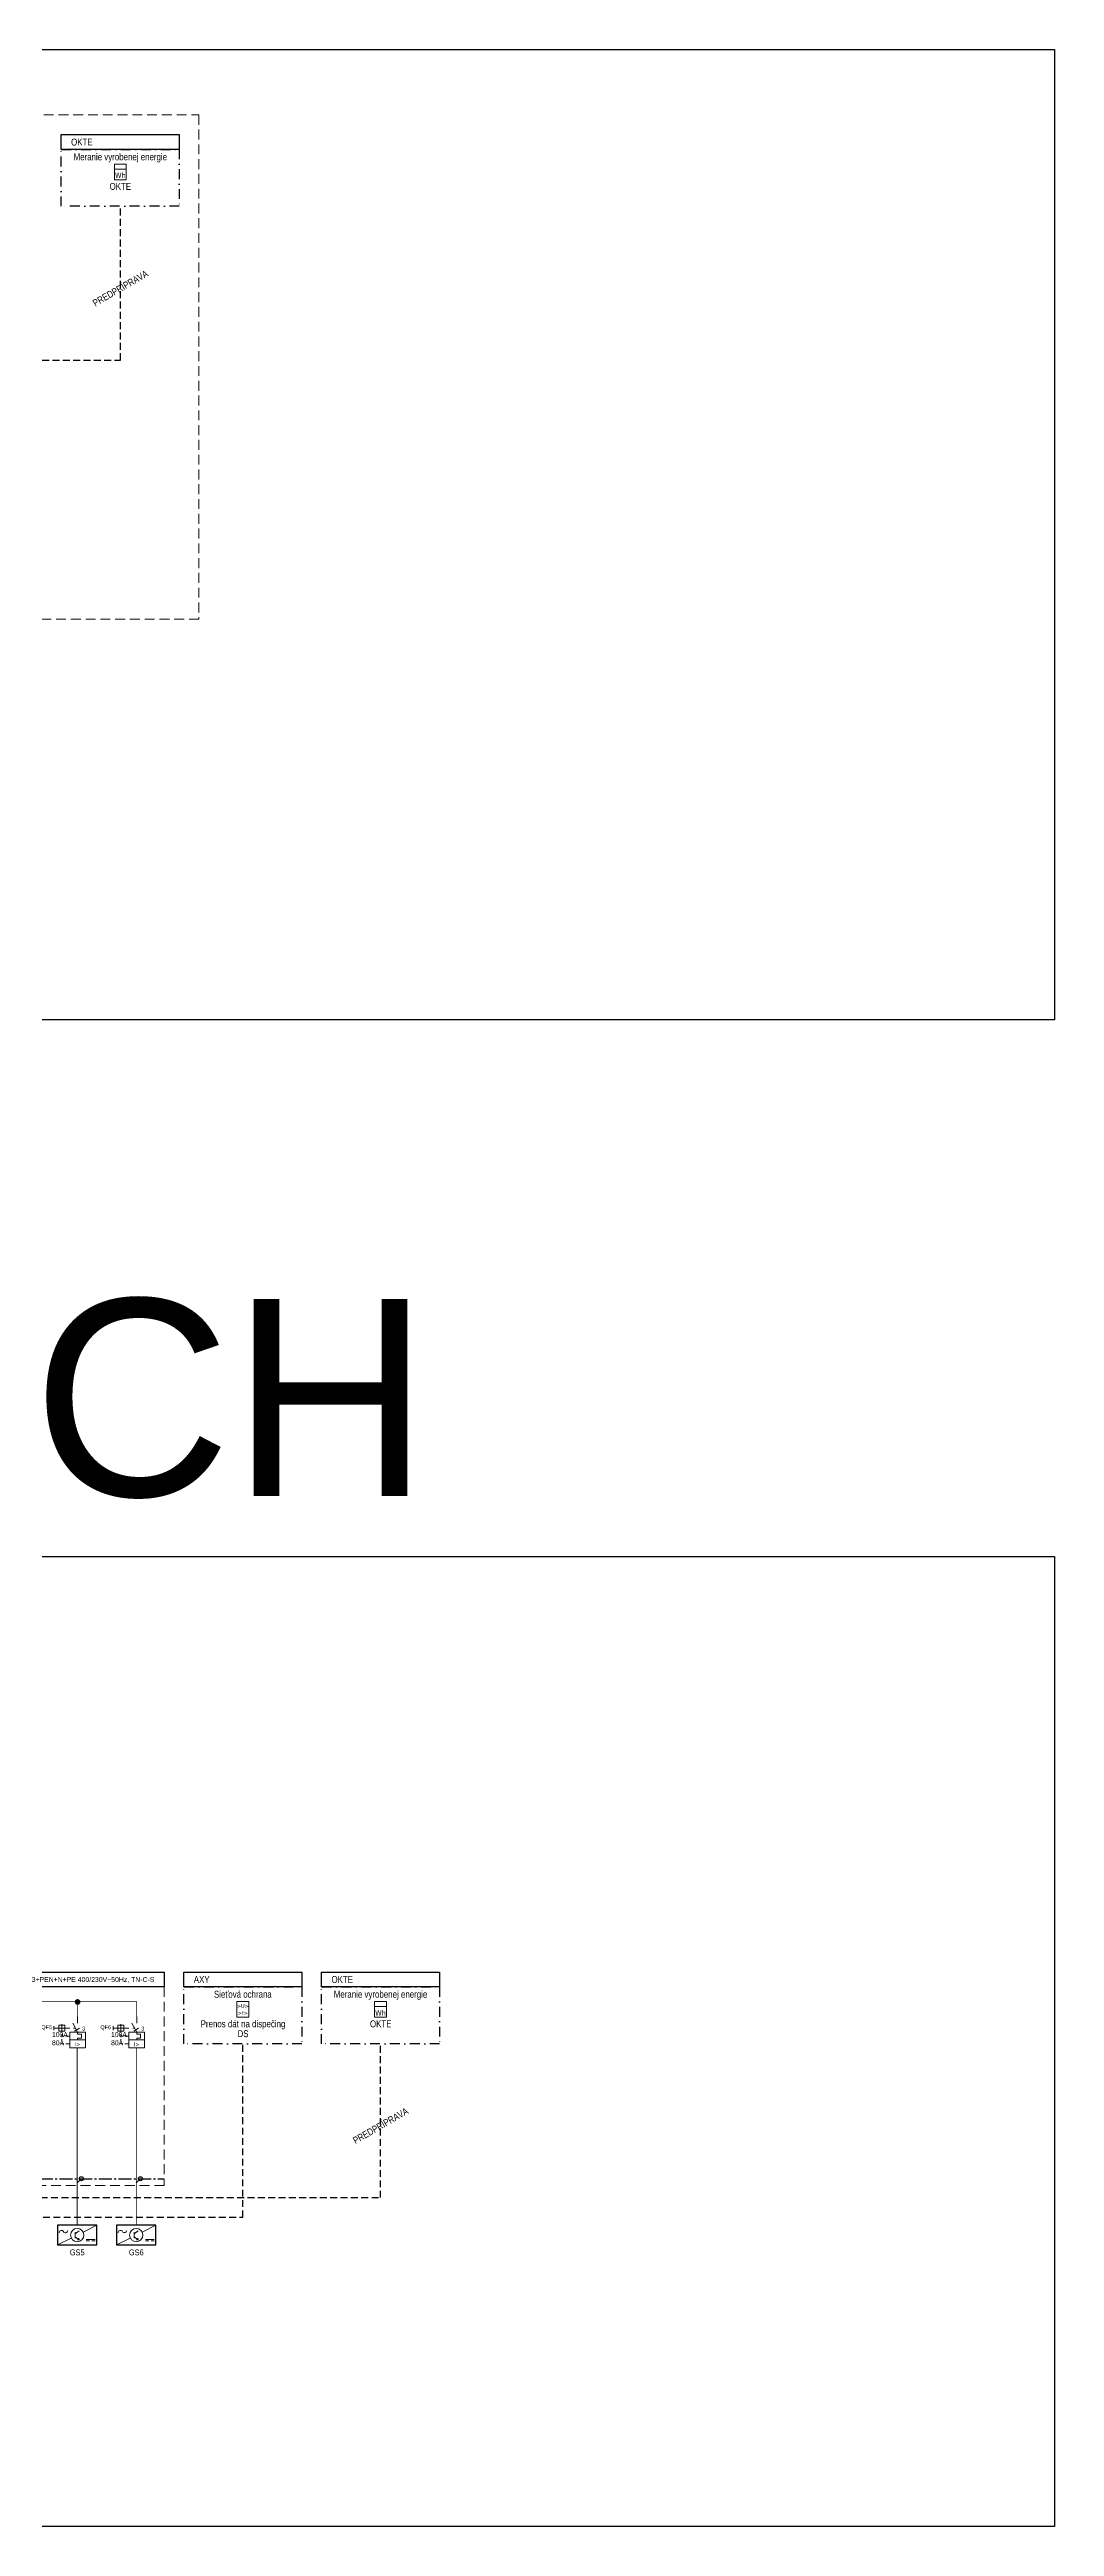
# Model space of a CAD drawing. Header units: millimetres. Extents: x -612 to 6794, y -5043 to 2163.
# Drawn here: x 861 to 1371, y -1671 to -414 of the extents above; entities that cross this region are included whole.
import ezdxf
from ezdxf.enums import TextEntityAlignment as Align

# ---------------------------------------------------------------- set-up
doc = ezdxf.new("R2018")
doc.units = ezdxf.units.MM
doc.header["$MEASUREMENT"] = 0
for name, pattern in [('EPL_DASHLONGDOT', [1, 0.66, -0.12, 0.1, -0.12]), ('ČERCHOVANÁ', [1, 0.5, -0.25, 0, -0.25]), ('ČÁRKOVANÁ', [0.75, 0.5, -0.25])]:
    doc.linetypes.add(name, pattern=pattern)
for name, color, linetype in [('22kV', 34, 'Continuous'), ('400V', 7, 'Continuous'), ('Pístroj_OZN', 230, 'Continuous'), ('RS', 40, 'Continuous')]:
    doc.layers.add(name, color=color, linetype=linetype)
for name, color, linetype, lineweight in [('EPLAN100', 7, 'Continuous', 50), ('EPLAN301', 7, 'Continuous', 25), ('Prístroj', 7, 'Continuous', 13)]:
    doc.layers.add(name, color=color, linetype=linetype, lineweight=lineweight)
doc.styles.get("Standard").update_dxf_attribs({"font": 'arial.ttf'})
doc.styles.add('styl2', font='ARIALN.TTF', dxfattribs={"width": 0.85})
doc.styles.add('Tahoma', font='tahoma.ttf')

# ---------------------------------------------------------------- blocks, each defined once
blk = doc.blocks.new('Výkonový istič')
at = {"layer": 'Prístroj', "color": 0, "ltscale": 4}
for p, q in [((0, -3.5), (0, 0)), ((-12, -5), (-12, -7)), ((-12, -6), (-10.5, -6)), ((-10.5, -6), (-4, -6)), ((-8, -4), (-8, -8)), ((-8, -9), (-8, -10)), ((-8, -10), (-7, -10)), ((-8, -10), (-8, -10.5)), ((-8, -11.5), (-8, -12.5)), ((-6, -10), (-4, -10)), ((-2.5, -3.5), (0, -8)), ((-2, -6), (-1, -6)), ((-1.5, -7.5), (1, -6)), ((-8, -13.5), (-8, -14)), ((-7, -14), (-8, -14)), ((-6, -14), (-4, -14))]:
    blk.add_line(p, q, dxfattribs=at)
for points in [[(-9.5, -7.5), (-6.5, -7.5), (-6.5, -4.5), (-9.5, -4.5)], [(-4, -12), (4, -12), (4, -8), (-4, -8)], [(-4, -16), (4, -16), (4, -12), (-4, -12)]]:
    blk.add_lwpolyline(points, close=True, dxfattribs=at)
blk.add_lwpolyline([(0, -8), (0, -9), (2, -9), (2, -11), (0, -11), (0, -12)], dxfattribs=at)
at = {"lineweight": 30, "flags": 104}
blk.add_attdef('POPIS', text='', height=1.8, dxfattribs=at).set_placement((-13, -5), align=Align.TOP_RIGHT)
at = {"color": 0}
blk.add_attdef('POCET_POLOV', (2.26309, -7.17774), '', height=2, dxfattribs=at)
at = {"layer": 'Prístroj', "color": 0, "style": 'Tahoma'}
blk.add_text('I>', height=1.9629, dxfattribs=at).set_placement((0, -14.19629), align=Align.MIDDLE_CENTER)
at = {"layer": 'Pístroj_OZN'}
blk.add_attdef('OZNACENIE', text='', height=2, dxfattribs=at).set_placement((-13, -3.5), align=Align.RIGHT)

msp = doc.modelspace()

# ---------------------------------------------------------------- linework, layer by layer
for points in [[(161.8, -414.2), (1371, -414.2), (1371, -906.5), (161.8, -906.5)], [(161.8, -1178.9), (1371, -1178.9), (1371, -1671.2), (161.8, -1671.2)], [(864.8, -1528.3), (884.8, -1528.3), (884.8, -1518.3), (864.8, -1518.3)], [(894.8, -1528.3), (914.8, -1528.3), (914.8, -1518.3), (894.8, -1518.3)]]:
    msp.add_lwpolyline(points, close=True)
at = {"layer": '22kV', "color": 0, "linetype": 'ČERCHOVANÁ', "ltscale": 10}
for points in [[(866.7, -464.8), (926.6, -464.8), (926.6, -493.7), (866.7, -493.7)], [(929, -1397.4), (988.9, -1397.4), (988.9, -1426.3), (929, -1426.3)], [(998.9, -1397.4), (1058.8, -1397.4), (1058.8, -1426.3), (998.9, -1426.3)]]:
    msp.add_lwpolyline(points, close=True, dxfattribs=at)
at = {"layer": '400V', "linetype": 'Continuous', "lineweight": 13, "ltscale": 4}
for p, q in [((877.8, -1521.8), (884.8, -1518.3)), ((907.8, -1521.8), (914.8, -1518.3)), ((864.8, -1528.3), (871.7, -1524.9)), ((875.8, -1521.1), (873.7, -1522.7)), ((873.7, -1521.9), (873.7, -1524.9)), ((875.8, -1525.7), (873.7, -1524.2)), ((875.8, -1525.7), (874.9, -1525.7)), ((875.8, -1525.7), (875.6, -1524.8)), ((879.4, -1525.6), (883.9, -1525.6)), ((879.4, -1526.3), (881.1, -1526.3)), ((883.9, -1526.3), (882.3, -1526.3)), ((894.8, -1528.3), (901.7, -1524.8)), ((905.8, -1521.1), (903.7, -1522.7)), ((903.7, -1521.9), (903.7, -1524.9)), ((905.8, -1525.7), (903.7, -1524.2)), ((905.8, -1525.7), (904.9, -1525.7)), ((905.8, -1525.7), (905.6, -1524.8)), ((909.4, -1525.6), (913.9, -1525.6)), ((909.4, -1526.3), (911.1, -1526.3)), ((913.9, -1526.3), (912.3, -1526.3))]:
    msp.add_line(p, q, dxfattribs=at)
at = {"layer": '400V', "color": 230, "ltscale": 5}
for points in [[(866.7, -457.3), (926.6, -457.3), (926.6, -464.8), (866.7, -464.8)], [(628.7, -1389.9), (919, -1389.9), (919, -1397.4), (628.7, -1397.4)], [(929, -1389.9), (988.9, -1389.9), (988.9, -1397.4), (929, -1397.4)], [(998.9, -1389.9), (1058.8, -1389.9), (1058.8, -1397.4), (998.9, -1397.4)]]:
    msp.add_lwpolyline(points, close=True, dxfattribs=at)
at = {"layer": '400V', "const_width": 0.4, "flags": 128}
for points in [[(653.7, -1420.8), (653.7, -1404.9), (905, -1404.9), (905, -1415.8)], [(875, -1415.8), (875, -1404.9)], [(874.8, -1428.3), (874.8, -1518.3)], [(904.8, -1428.3), (904.8, -1518.3)]]:
    msp.add_lwpolyline(points, dxfattribs=at)
at = {"layer": '400V', "const_width": 1.29}
msp.add_lwpolyline([(875.8, -1405, 1), (874.2, -1405, 1), (875.8, -1405, 0.272597)], format="xyb", dxfattribs=at)
at = {"layer": '400V', "linetype": 'Continuous', "lineweight": 13, "ltscale": 4}
for centre in [(874.8, -1523.3), (904.8, -1523.3)]:
    msp.add_circle(centre, 3.38, dxfattribs=at)
for centre, radius, start, end in [((866.8, -1522.1), 1.2, 30, 180), ((868.8, -1521), 1.16, 210, 0), ((896.8, -1522.1), 1.2, 30, 180), ((898.8, -1520.9), 1.16, 210, 0)]:
    msp.add_arc(centre, radius, start, end, dxfattribs=at)
at = {"layer": 'EPLAN100', "color": 94, "linetype": 'EPL_DASHLONGDOT', "lineweight": 30, "ltscale": 10, "true_color": 0x00a800}
msp.add_lwpolyline([(653.7, -1496.8), (655.8, -1494.7), (919, -1494.7)], dxfattribs=at)
at = {"layer": 'EPLAN100', "color": 94, "linetype": 'EPL_DASHLONGDOT', "lineweight": 30, "ltscale": 5, "true_color": 0x00a800}
for points in [[(874.8, -1496.8), (876.9, -1494.7)], [(904.8, -1496.8), (906.9, -1494.7)]]:
    msp.add_lwpolyline(points, dxfattribs=at)
at = {"layer": 'EPLAN301', "color": 94, "ltscale": 4, "true_color": 0x00a800}
for centre in [(876.9, -1494.7), (906.9, -1494.7)]:
    msp.add_circle(centre, 1, dxfattribs=at)
at = {"layer": 'Prístroj', "color": 0, "linetype": 'Continuous', "ltscale": 4}
for p, q in [((893.7, -474.8), (899.7, -474.8)), ((1025.8, -1407.3), (1031.8, -1407.3))]:
    msp.add_line(p, q, dxfattribs=at)
at = {"layer": 'Prístroj', "color": 253, "linetype": 'ČÁRKOVANÁ', "ltscale": 10}
msp.add_lwpolyline([(542.8, -447.3), (936.6, -447.3), (936.6, -703.3), (830.3, -703.3), (830.3, -839.4), (280.7, -839.4), (280.7, -623.3)], dxfattribs=at)
at = {"layer": 'Prístroj', "color": 0, "linetype": 'Continuous', "ltscale": 4}
for points in [[(893.7, -480.3), (899.7, -480.3), (899.7, -472.3), (893.7, -472.3)], [(955.9, -1412.8), (961.9, -1412.8), (961.9, -1404.8), (955.9, -1404.8)], [(1025.8, -1412.8), (1031.8, -1412.8), (1031.8, -1404.8), (1025.8, -1404.8)]]:
    msp.add_lwpolyline(points, close=True, dxfattribs=at)
at = {"layer": 'Prístroj', "color": 253, "linetype": 'ČÁRKOVANÁ', "ltscale": 10}
msp.add_lwpolyline([(628.7, -1397.4), (919, -1397.4), (919, -1498.2), (628.7, -1498.2)], close=True, dxfattribs=at)
at = {"layer": 'RS', "color": 193, "linetype": 'ČÁRKOVANÁ', "ltscale": 7}
for points in [[(641.8, -545.9), (641.8, -571.8), (896.7, -571.8), (896.7, -493.7)], [(698.8, -1481.3), (698.8, -1504.3), (1028.8, -1504.3), (1028.8, -1426.3)]]:
    msp.add_lwpolyline(points, dxfattribs=at)
at = {"layer": 'RS', "linetype": 'ČÁRKOVANÁ', "ltscale": 7}
msp.add_lwpolyline([(673.7, -1480.8), (673.7, -1514.3), (958.9, -1514.3), (958.9, -1426.3)], dxfattribs=at)

# ---------------------------------------------------------------- block references
at = {"layer": 'Prístroj'}
ref = msp.add_blockref('Výkonový istič', (875, -1412.3), dxfattribs=at)
ref.add_attrib('POCET_POLOV', '3', (877.3, -1419.5), dxfattribs={"layer": '0', "height": 2})
ref.add_attrib('OZNACENIE', 'QF5', dxfattribs={"layer": 'Pístroj_OZN', "height": 2}).set_placement((862, -1418.8), align=Align.RIGHT)
lines = msp.add_mtext('100A\\P80A', dxfattribs={"layer": '0', "insert": (862, -1420.3), "char_height": 2.5, "attachment_point": 1})
ref.add_attrib('POPIS', '', (862, -1420.3), dxfattribs={"flags": 104}).embed_mtext(lines)
ref = msp.add_blockref('Výkonový istič', (905, -1412.3), dxfattribs=at)
ref.add_attrib('POCET_POLOV', '3', (907.3, -1419.5), dxfattribs={"layer": '0', "height": 2})
ref.add_attrib('OZNACENIE', 'QF6', dxfattribs={"layer": 'Pístroj_OZN', "height": 2}).set_placement((892, -1418.8), align=Align.RIGHT)
lines = msp.add_mtext('100A\\P80A', dxfattribs={"layer": '0', "insert": (892, -1420.3), "char_height": 2.5, "attachment_point": 1})
ref.add_attrib('POPIS', '', (892, -1420.3), dxfattribs={"flags": 104}).embed_mtext(lines)

# ---------------------------------------------------------------- texts
at = {"insert": (300.9, -1048.3), "char_height": 100, "attachment_point": 1}
msp.add_mtext_dynamic_manual_height_columns('EKOLTECH', width=842.176, gutter_width=10, heights=[0], dxfattribs=at)
at = {"layer": '22kV', "color": 230, "style": 'styl2'}
for s, p in [('OKTE', (871.7, -461.1)), ('AXY', (934, -1393.6)), ('OKTE', (1003.9, -1393.6))]:
    msp.add_text(s, height=3.5, dxfattribs=at).set_placement(p, align=Align.MIDDLE_LEFT)
for s, p in [('GS5', (874.8, -1532.1)), ('GS6', (904.8, -1532.1))]:
    msp.add_text(s, height=3, dxfattribs=at).set_placement(p, align=Align.MIDDLE_CENTER)
at = {"layer": '400V', "style": 'styl2'}
for s, p in [('Meranie vyrobenej energie', (896.7, -468.6)), ('OKTE', (896.7, -483.6)), ('Sieťová ochrana', (958.9, -1401.1)), ('Meranie vyrobenej energie', (1028.8, -1401.1)), ('Prenos dát na dispečing', (959, -1416.1)), ('DS', (959, -1421.1)), ('OKTE', (1028.9, -1416.1))]:
    msp.add_text(s, height=3.5, dxfattribs=at).set_placement(p, align=Align.MIDDLE_CENTER)
for p in [(896.7, -535.3), (1028.8, -1467.8)]:
    msp.add_text('PREDPRÍPRAVA', height=3.5, rotation=30, dxfattribs=at).set_placement(p, align=Align.MIDDLE_CENTER)
at = {"layer": '400V', "color": 230, "lineweight": 13}
msp.add_text('3+PEN+N+PE 400/230V~50Hz, TN-C-S', height=2.5, dxfattribs=at).set_placement((914, -1393.6), align=Align.MIDDLE_RIGHT)
at = {"layer": 'Prístroj', "style": 'Tahoma'}
for s, height, p in [('Wh', 2.73, (896.7, -478)), ('>U>', 2, (958.9, -1407.1)), ('>f>', 2, (958.9, -1410.6)), ('Wh', 2.73, (1028.8, -1410.6))]:
    msp.add_text(s, height=height, dxfattribs=at).set_placement(p, align=Align.MIDDLE_CENTER)

doc.saveas('drawing.dxf')
